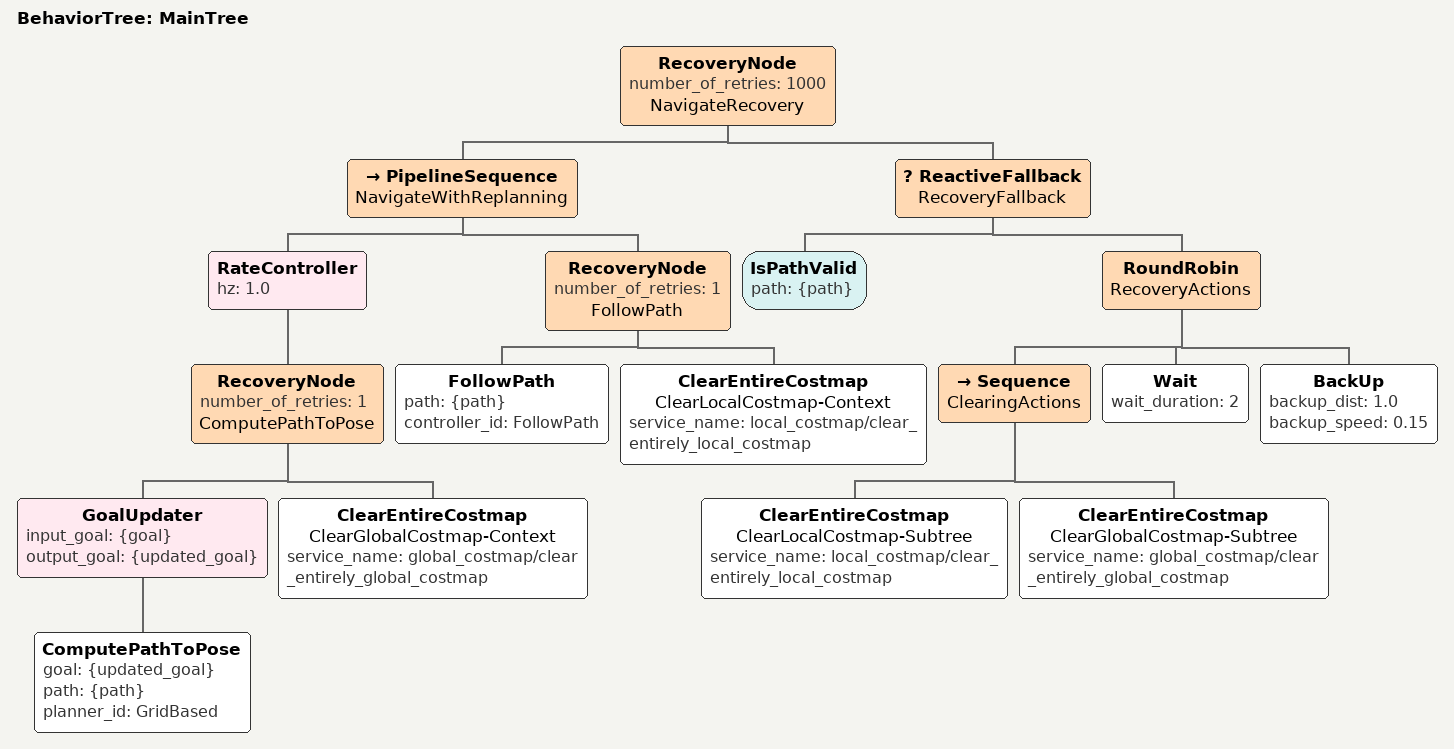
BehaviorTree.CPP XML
<root main_tree_to_execute="MainTree">
  <BehaviorTree ID="MainTree">
    <RecoveryNode number_of_retries="1000" name="NavigateRecovery">
      <PipelineSequence name="NavigateWithReplanning">
        <RateController hz="1.0">
          <RecoveryNode number_of_retries="1" name="ComputePathToPose">
            <GoalUpdater input_goal="{goal}" output_goal="{updated_goal}">
              <ComputePathToPose goal="{updated_goal}" path="{path}" planner_id="GridBased"/>
            </GoalUpdater>
            <ClearEntireCostmap name="ClearGlobalCostmap-Context" service_name="global_costmap/clear_entirely_global_costmap"/>
          </RecoveryNode>
        </RateController>
        <RecoveryNode number_of_retries="1" name="FollowPath">
          <FollowPath path="{path}" controller_id="FollowPath"/>
          <ClearEntireCostmap name="ClearLocalCostmap-Context" service_name="local_costmap/clear_entirely_local_costmap"/>
        </RecoveryNode>
      </PipelineSequence>
      <ReactiveFallback name="RecoveryFallback">
        <IsPathValid path="{path}"/>
        <RoundRobin name="RecoveryActions">
          <Sequence name="ClearingActions">
            <ClearEntireCostmap name="ClearLocalCostmap-Subtree" service_name="local_costmap/clear_entirely_local_costmap"/>
            <ClearEntireCostmap name="ClearGlobalCostmap-Subtree" service_name="global_costmap/clear_entirely_global_costmap"/>
          </Sequence>
          <Wait wait_duration="2"/>
          <BackUp backup_dist="1.0" backup_speed="0.15"/>
        </RoundRobin>
      </ReactiveFallback>
    </RecoveryNode>
  </BehaviorTree>
</root>
